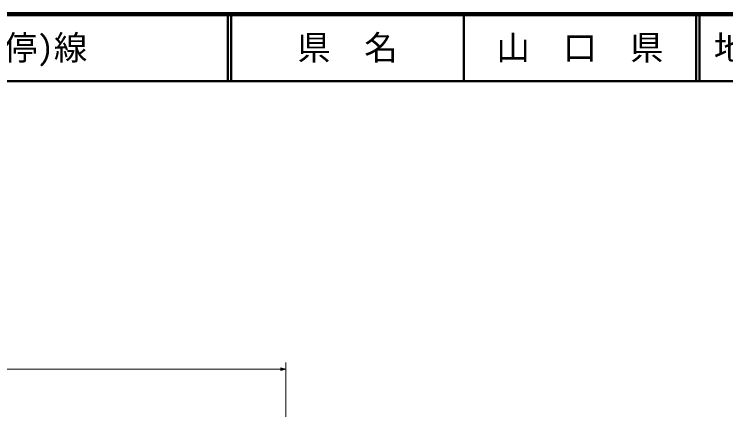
# Model space of a CAD drawing. Units: millimetres, scale not verified. Extents: x 40000 to 680000, y 20000 to 380000.
# Drawn here: x 265802 to 372172, y 320875 to 380000 of the extents above; entities that cross this region are included whole.
import ezdxf
from ezdxf.enums import TextEntityAlignment as Align

# ---------------------------------------------------------------- set-up
doc = ezdxf.new("R2010")
doc.units = ezdxf.units.MM
doc.header["$LTSCALE"] = 1000
for name, color, linetype, lineweight in [('M-BGD-HTXT', 7, 'Continuous', 13), ('M-TTL', 2, 'Continuous', 140), ('M-TTL-LINE', 7, 'Continuous', 50)]:
    doc.layers.add(name, color=color, linetype=linetype, lineweight=lineweight)
doc.layers.add('M-TTL-TXT', color=7, linetype='Continuous')
doc.styles.add('ＭＳ ゴシック', font='')
doc.styles.get('ＭＳ ゴシック').set_extended_font_data('MS Gothic')

# ---------------------------------------------------------------- blocks, each defined once
blk = doc.blocks.new('BUHIN4')
at = {"color": 7, "linetype": 'Continuous', "lineweight": 13}
for points in [[(0, 0), (-758, 152), (-740, -223)], [(-154, -7), (-696, -164), (-709, 98)], [(-228, -11), (-669, -135), (-679, 71)], [(-305, -14), (-643, -105), (-650, 45)], [(-380, -18), (-616, -76), (-620, 18)]]:
    blk.add_lwpolyline(points, close=True, dxfattribs=at)
for points in [[(-77, -4), (-723, -194), (-738, 125), (-79, -4)], [(-590, -28), (-457, -21), (-589, -46), (-591, -9), (-457, -21)]]:
    blk.add_lwpolyline(points, dxfattribs=at)

msp = doc.modelspace()

# ---------------------------------------------------------------- linework, layer by layer
at = {"layer": 'M-BGD-HTXT'}
for p, q in [((306386, 327940), (306386, 314914)), ((197419, 326940), (306386, 326940))]:
    msp.add_line(p, q, dxfattribs=at)
at = {"layer": 'M-TTL'}
msp.add_line((680000, 380000), (40000, 380000), dxfattribs=at)
at = {"layer": 'M-TTL-LINE'}
for p, q in [((297750, 380000), (297750, 370000)), ((298250, 380000), (298250, 370000)), ((333000, 380000), (333000, 370000)), ((367750, 380000), (367750, 370000)), ((368250, 380000), (368250, 370000)), ((40000, 370000), (680000, 370000))]:
    msp.add_line(p, q, dxfattribs=at)

# ---------------------------------------------------------------- block references
at = {"layer": 'M-BGD-HTXT', "rotation": 357.3093}
msp.add_blockref('BUHIN4', (306386, 326940), dxfattribs=at)

# ---------------------------------------------------------------- texts
at = {"layer": 'M-TTL-TXT', "style": 'ＭＳ ゴシック'}
for s, p in [('一般県道上久原藤生(停)線', (216734, 375000)), ('地 名', (370380, 375000))]:
    msp.add_text(s, height=3666, dxfattribs=at).set_placement(p, align=Align.MIDDLE_LEFT)
for s, p in [('県\u3000名', (315625, 375000)), ('山\u3000口\u3000県', (350375, 375000))]:
    msp.add_text(s, height=3666, dxfattribs=at).set_placement(p, align=Align.MIDDLE_CENTER)

doc.saveas('drawing.dxf')
